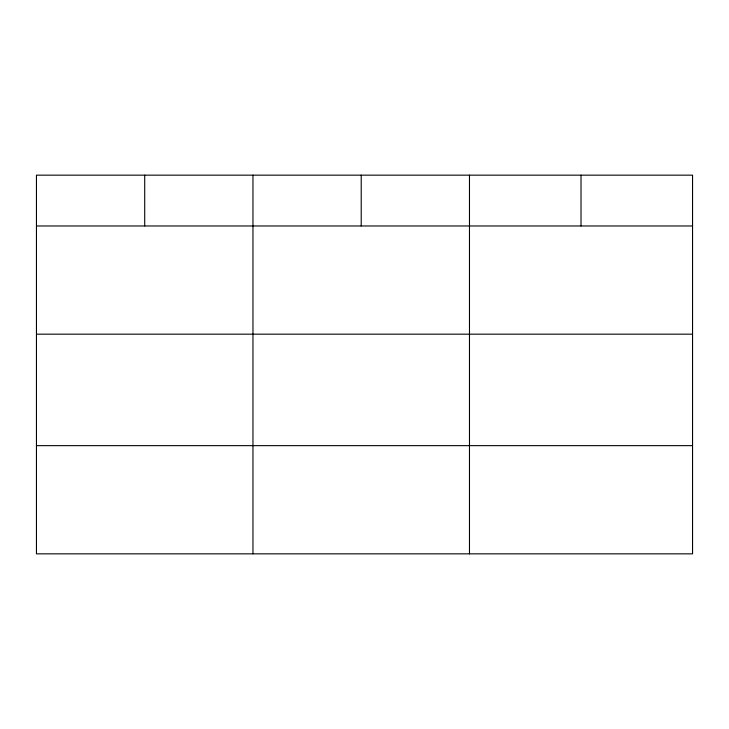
<?xml version="1.0" encoding="UTF-8"?>
<svg xmlns="http://www.w3.org/2000/svg" width="729" height="729" viewBox="0 0 729 729"><rect width="100%" height="100%" fill="white"/><g stroke="black" fill="none" stroke-linecap="round" stroke-linejoin="round"><path stroke-width="1.09" d="M692.55 334.174L692.55 175.16L36.45 175.16L36.45 553.84L692.55 553.84L692.55 334.174L36.45 334.174M36.45 225.972L692.55 225.972M36.45 445.647L692.55 445.647M581.013 175.16L581.013 225.972M469.476 175.16L469.476 553.84M361.219 175.16L361.219 225.972M252.963 175.16L252.963 553.84M144.707 175.16L144.707 225.972"/></g></svg>
